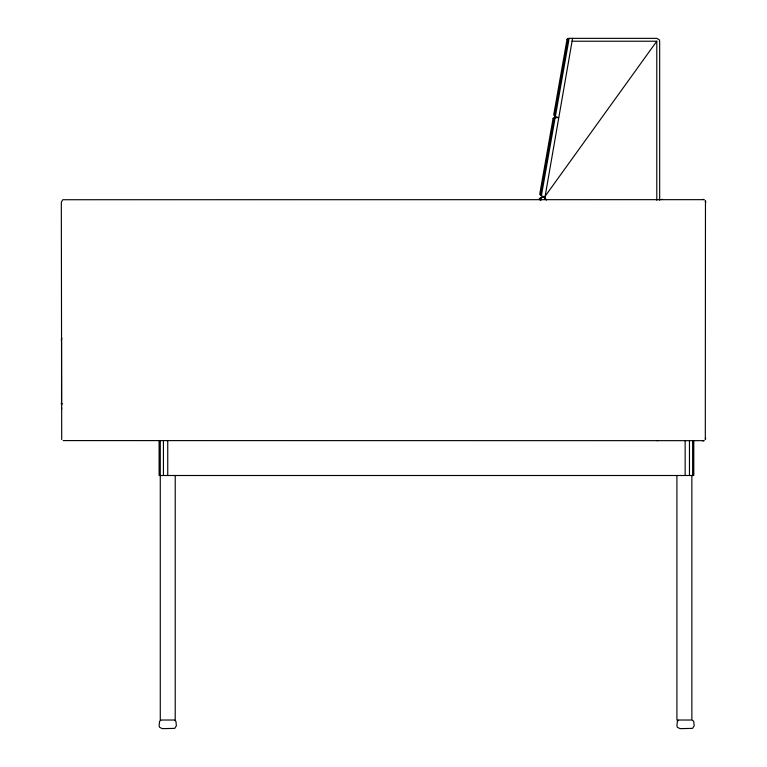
<?xml version="1.0" encoding="UTF-8"?>
<svg xmlns="http://www.w3.org/2000/svg" width="767" height="767" viewBox="0 0 767 767"><rect width="100%" height="100%" fill="white"/><g stroke="black" fill="none" stroke-linecap="round" stroke-linejoin="round"><path stroke-width="1.15" d="M61.552 403.586L61.542 337.422M659.668 200.283L659.668 41.226L659.275 39.788L656.792 38.35L569.143 38.35L567.053 39.251L553.707 114.945L555.366 116.498L558.587 117.677L555.155 117.677L553.065 118.578L539.719 194.262L541.377 195.825L544.599 196.994L546.305 200.139M540.486 195.297L554.138 117.859L555.155 117.677L541.377 195.825M554.474 115.97L568.126 38.542L569.143 38.35L555.366 116.498M572.575 38.35L544.599 199.362M705.688 438.11L705.304 439.549L705.467 201.117M61.331 340.299L61.801 338.487M61.715 407.9L61.552 409.338M572.067 41.226L656.792 41.226L544.599 196.994L541.224 197.589L539.326 198.845L541.224 197.589L541.224 199.957M160.734 720.299L159.555 721.373L159.114 725.774L159.555 727.298L162.297 728.65L174.761 728.362L176.372 725.774L175.94 721.373L174.761 720.299M678.536 720.299L677.357 721.373L676.916 725.774L677.357 727.298L680.099 728.65L692.553 728.362L694.173 725.774L693.732 721.373L692.553 720.299M567.053 39.251L568.126 38.542M553.065 118.578L554.138 117.859M702.812 440.987L704.202 440.661L63.172 440.594M658.22 440.594L656.782 440.594M661.432 199.564L662.535 199.343M702.812 199.343L704.202 199.66L62.76 199.727L61.322 202.22L61.705 439.549M61.331 403.586L61.705 405.024L61.322 403.586L62.165 403.586M693.78 440.987L693.78 475.502L159.114 475.502L159.114 440.987M692.63 440.987L692.63 475.502M691.863 475.502L691.863 720.021L676.916 720.021L676.916 475.502M689.466 440.987L689.466 475.502M685.152 440.987L685.152 475.502M656.792 41.226L656.792 200.283M540.256 197.953L540.256 200.34M175.221 475.502L175.221 720.021L160.274 720.021L160.274 440.987M167.743 440.987L167.743 475.502M163.429 440.987L163.429 475.502M705.678 202.22L705.247 200.714L705.688 202.22"/></g></svg>
